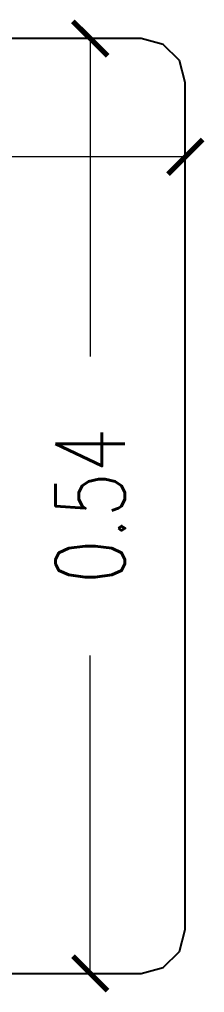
# Model space of a CAD drawing. Extents: x 166525 to 167198, y 178739 to 179747.
# Drawn here: x 167082.579 to 167083.112, y 179339.087 to 179341.897 of the extents above; entities that cross this region are included whole.
import ezdxf

# ---------------------------------------------------------------- set-up
doc = ezdxf.new("R2010")
doc.units = 0
doc.header["$MEASUREMENT"] = 0
doc.layers.get('0').update_dxf_attribs({"linetype": 'CONTINUOUS'})
doc.layers.get('DEFPOINTS').update_dxf_attribs({"linetype": 'CONTINUOUS'})
doc.layers.add('BEAM', color=6, linetype='CONTINUOUS', lineweight=13)
doc.layers.add('REBARS', color=2, linetype='CONTINUOUS')
doc.styles.add('DIM', font='simplex.shx', dxfattribs={"width": 0.75})
doc.dimstyles.new('MUTASIM', dxfattribs={"dimscale": 0.9995, "dimtxt": 0.2, "dimasz": 0.1, "dimexe": 0.05, "dimexo": 0.12, "dimgap": 0.05, "dimtad": 0, "dimzin": 0, "dimdsep": 46, "dimtxsty": 'DIM', "dimblk": 'ARCHTICK', "dimcen": 0.09, "dimclrd": 35, "dimclre": 33, "dimclrt": 256, "dimazin": 0, "dimtfac": 1, "dimtofl": 0, "dimtmove": 1, "dimatfit": 3, "dimfxl": 0.18, "dimtolj": 1, "dimtzin": 0, "dimlwd": 13, "dimlwe": 9, "dimarcsym": 0})

# ---------------------------------------------------------------- blocks, each defined once
blk = doc.blocks.new('_ARCHTICK')
at = {"color": 0, "linetype": 'ByBlock', "const_width": 0.15}
blk.add_lwpolyline([(-0.5, -0.5), (0.5, 0.5)], dxfattribs=at)
blk = doc.blocks.new('*D1597')
at = {"layer": 'BEAM', "color": 33, "lineweight": 9, "transparency": 16777216}
for p, q in [((167082.8097, 179341.8422), (167082.7328, 179341.8422)), ((167082.8097, 179339.1422), (167082.7328, 179339.1422))]:
    blk.add_line(p, q, dxfattribs=at)
at = {"layer": 'BEAM', "color": 35, "lineweight": 13, "transparency": 16777216}
for p, q in [((167082.7827, 179341.8422), (167082.7827, 179340.9241)), ((167082.7827, 179339.1422), (167082.7827, 179340.0603))]:
    blk.add_line(p, q, dxfattribs=at)
at = {"layer": 'DEFPOINTS', "color": 0, "transparency": 16777216}
for p in [(167082.7827, 179341.8422), (167082.9296, 179341.8422), (167082.9296, 179339.1422)]:
    blk.add_point(p, dxfattribs=at)
at = {"layer": 'BEAM', "color": 35, "lineweight": 13, "transparency": 16777216, "xscale": 0.09995000000000001, "yscale": 0.09995000000000001, "zscale": 0.09995000000000001}
for p, rotation in [((167082.7827, 179341.8422), 90), ((167082.7827, 179339.1422), 270)]:
    blk.add_blockref('_ARCHTICK', p, dxfattribs=dict(at, rotation=rotation))
at = {"layer": 'BEAM', "transparency": 16777216, "insert": (167082.7827, 179340.4922), "char_height": 0.1999, "attachment_point": 5, "rotation": 90, "style": 'DIM'}
blk.add_mtext('\\A1;0.54', dxfattribs=at)
blk = doc.blocks.new('*D1598')
at = {"layer": 'BEAM', "color": 33, "lineweight": 9, "transparency": 16777216}
for p, q in [((167080.3647, 179341.5925), (167080.3647, 179341.4506)), ((167083.0566, 179341.5953), (167083.0566, 179341.4506))]:
    blk.add_line(p, q, dxfattribs=at)
at = {"layer": 'BEAM', "color": 35, "lineweight": 13, "transparency": 16777216}
for p, q in [((167080.3647, 179341.5006), (167081.2787, 179341.5006)), ((167083.0566, 179341.5006), (167082.1426, 179341.5006))]:
    blk.add_line(p, q, dxfattribs=at)
at = {"layer": 'DEFPOINTS', "color": 0, "transparency": 16777216}
for p in [(167080.3647, 179341.7125), (167083.0566, 179341.7152), (167083.0566, 179341.5006)]:
    blk.add_point(p, dxfattribs=at)
at = {"layer": 'BEAM', "color": 35, "lineweight": 13, "transparency": 16777216, "xscale": 0.09995000000000001, "yscale": 0.09995000000000001, "zscale": 0.09995000000000001, "rotation": 180}
blk.add_blockref('_ARCHTICK', (167080.3647, 179341.5006), dxfattribs=at)
at = {"layer": 'BEAM', "color": 35, "lineweight": 13, "transparency": 16777216, "xscale": 0.09995000000000001, "yscale": 0.09995000000000001, "zscale": 0.09995000000000001}
blk.add_blockref('_ARCHTICK', (167083.0566, 179341.5006), dxfattribs=at)
at = {"layer": 'BEAM', "transparency": 16777216, "insert": (167081.7107, 179341.5006), "char_height": 0.1999, "attachment_point": 5, "style": 'DIM'}
blk.add_mtext('\\A1;0.54', dxfattribs=at)

msp = doc.modelspace()

# ---------------------------------------------------------------- linework, layer by layer
at = {"layer": 'REBARS'}
for p, q in [((167082.9296, 179341.8422), (167080.49173, 179341.8422)), ((167082.9931, 179341.82519), (167082.9296, 179341.8422)), ((167083.03959, 179341.7787), (167082.9931, 179341.82519)), ((167083.0566, 179341.7152), (167083.03959, 179341.7787)), ((167083.0566, 179339.2692), (167083.0566, 179341.7152)), ((167083.03959, 179339.2057), (167083.0566, 179339.2692)), ((167082.9931, 179339.15922), (167083.03959, 179339.2057)), ((167082.9296, 179339.1422), (167082.9931, 179339.15922)), ((167080.49173, 179339.1422), (167082.9296, 179339.1422))]:
    msp.add_line(p, q, dxfattribs=at)

# ---------------------------------------------------------------- dimensions: what is measured, and where the dimension line sits
at = {"layer": 'BEAM'}
dim = msp.add_linear_dim(base=(167082.78273, 179341.8422), p1=(167082.9296, 179339.1422), p2=(167082.9296, 179341.8422), angle=90, text='0.54', dimstyle='MUTASIM', override={"dimgap": 0.2, "dimlfac": 20}, dxfattribs=at)
dim.commit()
dim.dimension.update_dxf_attribs({"geometry": '*D1597', "text_midpoint": (167082.78273, 179340.4922)})
dim = msp.add_linear_dim(base=(167083.0566, 179341.50059), p1=(167080.36473, 179341.71248), p2=(167083.0566, 179341.7152), text='0.54', dimstyle='MUTASIM', override={"dimgap": 0.2, "dimlfac": 20}, dxfattribs=at)
dim.commit()
dim.dimension.update_dxf_attribs({"geometry": '*D1598', "text_midpoint": (167081.71067, 179341.50059)})

doc.saveas('drawing.dxf')
